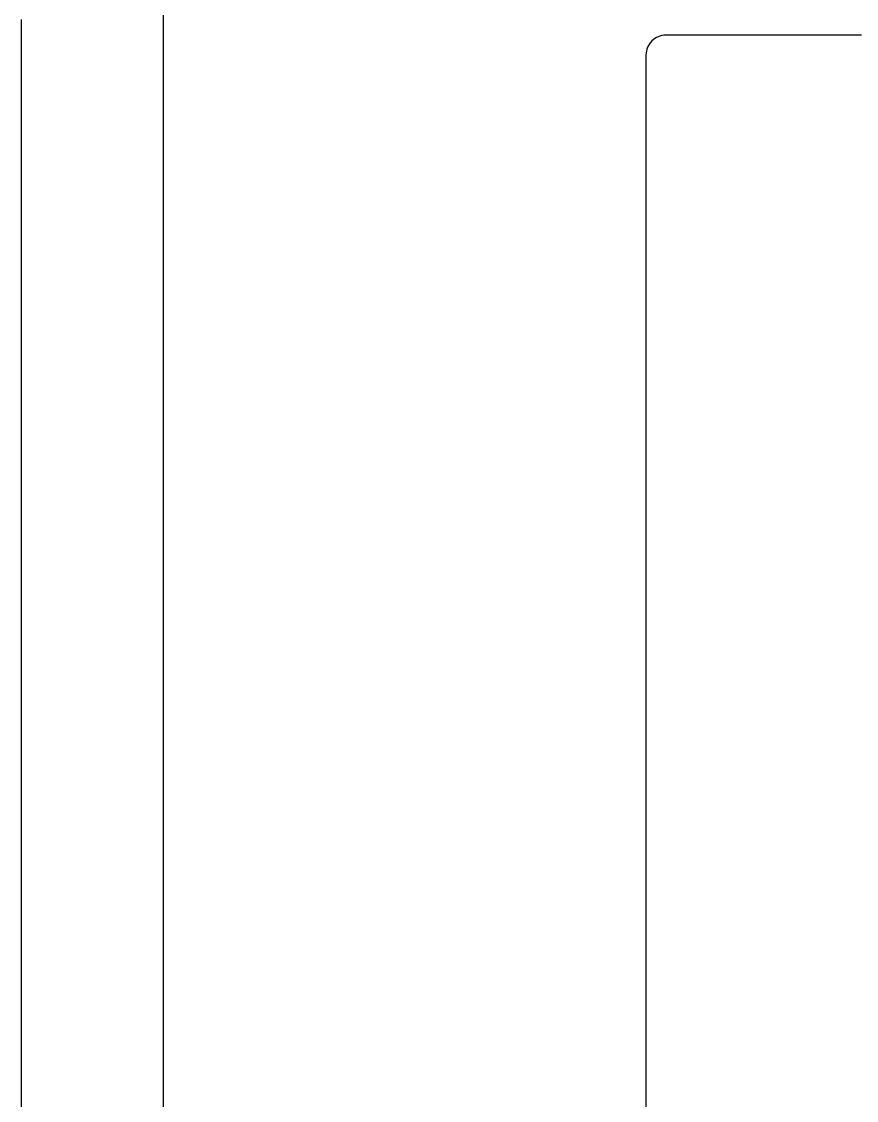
# Model space of a CAD drawing. Extents: x 1 to 47.7, y 0.2 to 35.
# Drawn here: x 16.63 to 20.84, y 11.56 to 17 of the extents above; entities that cross this region are included whole.
import ezdxf

# ---------------------------------------------------------------- set-up
doc = ezdxf.new("R2010")
doc.units = 0
doc.header["$MEASUREMENT"] = 0
for name, color, linetype in [('3_1__VERTICAL_RACK_MOUNT__', 7, 'CONTINUOUS'), ('3_2__VERTICAL_PANEL_MOUNT_', 7, 'CONTINUOUS'), ('4_2__5U__FRONT_PANEL_W_24_', 7, 'CONTINUOUS'), ('5_1___24__TARGET_LEDS___12', 7, 'CONTINUOUS')]:
    doc.layers.add(name, color=color, linetype=linetype)

msp = doc.modelspace()

# ---------------------------------------------------------------- linework, layer by layer
at = {"layer": '3_1__VERTICAL_RACK_MOUNT__'}
msp.add_lwpolyline([(17.3416, 17.0293), (17.3416, 16.9544), (17.3416, 16.8787), (17.3416, 16.8022), (17.3416, 16.7249), (17.3416, 16.6469), (17.3416, 16.568), (17.3416, 16.4885), (17.3416, 16.4082), (17.3416, 16.3272), (17.3416, 16.2455), (17.3416, 16.1631), (17.3416, 16.08), (17.3416, 15.9962), (17.3416, 15.9118), (17.3416, 15.8268), (17.3416, 15.7411), (17.3416, 15.6548), (17.3416, 15.5679), (17.3416, 15.4804), (17.3416, 15.3923), (17.3416, 15.3036), (17.3416, 15.2144), (17.3416, 15.0343), (17.3416, 14.8522), (17.3416, 14.6681), (17.3416, 14.4821), (17.3416, 14.2943), (17.3416, 14.1048), (17.3416, 13.9137), (17.3416, 13.7212), (17.3416, 13.5273), (17.3416, 13.332), (17.3416, 13.1356), (17.3416, 12.9381), (17.3416, 12.7396), (17.3416, 12.5403), (17.3416, 12.3401), (17.3416, 12.1392), (17.3416, 11.7358), (17.3416, 11.3308)], dxfattribs=at)
at = {"layer": '3_2__VERTICAL_PANEL_MOUNT_'}
msp.add_lwpolyline([(16.628, 11.3819), (16.628, 11.8379), (16.628, 12.0653), (16.628, 12.2921), (16.628, 12.5182), (16.628, 12.7436), (16.628, 12.9681), (16.628, 13.1916), (16.628, 13.4139), (16.628, 13.6351), (16.628, 13.8548), (16.628, 14.0732), (16.628, 14.29), (16.628, 14.5051), (16.628, 14.7184), (16.628, 14.8244), (16.628, 14.9298), (16.628, 15.0348), (16.628, 15.1392), (16.628, 15.2432), (16.628, 15.3465), (16.628, 15.4494), (16.628, 15.5516), (16.628, 15.6533), (16.628, 15.7543), (16.628, 15.8548), (16.628, 15.9546), (16.628, 16.0538), (16.628, 16.1523), (16.628, 16.2501), (16.628, 16.3473), (16.628, 16.4438), (16.628, 16.5395), (16.628, 16.6346), (16.628, 16.7289), (16.628, 16.8224), (16.628, 16.9152), (16.628, 17.0072)], dxfattribs=at)
at = {"layer": '4_2__5U__FRONT_PANEL_W_24_'}
msp.add_lwpolyline([(20.8623, 16.9285), (20.8127, 16.9285), (20.764, 16.9285), (20.7162, 16.9285), (20.6695, 16.9285), (20.6238, 16.9285), (20.5791, 16.9285), (20.5355, 16.9285), (20.4929, 16.9285), (20.4516, 16.9285), (20.4114, 16.9285), (20.3724, 16.9285), (20.3346, 16.9285), (20.2981, 16.9285), (20.2629, 16.9285), (20.229, 16.9285), (20.1965, 16.9285), (20.1653, 16.9285), (20.1356, 16.9285), (20.1073, 16.9285), (20.0804, 16.9285), (20.0551, 16.9285), (20.0314, 16.9285), (20.0092, 16.9285), (19.9886, 16.9285), (19.9696, 16.9285), (19.9523, 16.9285), (19.9366, 16.9285), (19.9228, 16.9285), (19.9106, 16.9285), (19.9002, 16.9285), (19.8917, 16.9285), (19.885, 16.9285), (19.8802, 16.9285), (19.8773, 16.9285), (19.8763, 16.9285), (19.8661, 16.928), (19.8561, 16.9265), (19.8466, 16.924), (19.8374, 16.9207), (19.8286, 16.9164), (19.8204, 16.9114), (19.8127, 16.9057), (19.8056, 16.8992), (19.7991, 16.8921), (19.7934, 16.8844), (19.7883, 16.8761), (19.7841, 16.8674), (19.7808, 16.8582), (19.7783, 16.8486), (19.7768, 16.8387), (19.7763, 16.8285), (19.7763, 16.8279), (19.7763, 16.826), (19.7763, 16.823), (19.7763, 16.8187), (19.7763, 16.8132), (19.7763, 16.8065), (19.7763, 16.7986), (19.7763, 16.7896), (19.7763, 16.7794), (19.7763, 16.768), (19.7763, 16.7555), (19.7763, 16.7419), (19.7763, 16.7271), (19.7763, 16.7112), (19.7763, 16.6942), (19.7763, 16.6761), (19.7763, 16.6569), (19.7763, 16.6367), (19.7763, 16.6153), (19.7763, 16.593), (19.7763, 16.5695), (19.7763, 16.5451), (19.7763, 16.5196), (19.7763, 16.4931), (19.7763, 16.4655), (19.7763, 16.437), (19.7763, 16.4075), (19.7763, 16.377), (19.7763, 16.3455), (19.7763, 16.3131), (19.7763, 16.2797), (19.7763, 16.2454), (19.7763, 16.2101), (19.7763, 16.174), (19.7763, 16.1369), (19.7763, 16.0989), (19.7763, 16.06), (19.7763, 16.0202), (19.7763, 15.9796), (19.7763, 15.9381), (19.7763, 15.8957), (19.7763, 15.8525), (19.7763, 15.8085), (19.7763, 15.7636), (19.7763, 15.718), (19.7763, 15.6715), (19.7763, 15.6242), (19.7763, 15.5761), (19.7763, 15.5273), (19.7763, 15.4777), (19.7763, 15.4273), (19.7763, 15.3762), (19.7763, 15.3243), (19.7763, 15.2718), (19.7763, 15.2185), (19.7763, 15.1645), (19.7763, 15.0544), (19.7763, 14.9415), (19.7763, 14.8261), (19.7763, 14.7081), (19.7763, 14.5876), (19.7763, 14.4646), (19.7763, 14.3394), (19.7763, 14.2119), (19.7763, 14.0822), (19.7763, 13.9505), (19.7763, 13.8167), (19.7763, 13.681), (19.7763, 13.5434), (19.7763, 13.404), (19.7763, 13.2629), (19.7763, 13.1202), (19.7763, 12.9759), (19.7763, 12.8302), (19.7763, 12.6831), (19.7763, 12.5346), (19.7763, 12.3849), (19.7763, 12.234), (19.7763, 12.0821), (19.7763, 11.9291), (19.7763, 11.7752), (19.7763, 11.6205), (19.7763, 11.4649)], dxfattribs=at)
at = {"layer": '5_1___24__TARGET_LEDS___12'}
msp.add_lwpolyline([(20.8623, 16.9285), (20.8127, 16.9285), (20.764, 16.9285), (20.7162, 16.9285), (20.6695, 16.9285), (20.6238, 16.9285), (20.5791, 16.9285), (20.5355, 16.9285), (20.4929, 16.9285), (20.4516, 16.9285), (20.4114, 16.9285), (20.3724, 16.9285), (20.3346, 16.9285), (20.2981, 16.9285), (20.2629, 16.9285), (20.229, 16.9285), (20.1965, 16.9285), (20.1653, 16.9285), (20.1356, 16.9285), (20.1073, 16.9285), (20.0804, 16.9285), (20.0551, 16.9285), (20.0314, 16.9285), (20.0092, 16.9285), (19.9886, 16.9285), (19.9696, 16.9285), (19.9523, 16.9285), (19.9366, 16.9285), (19.9228, 16.9285), (19.9106, 16.9285), (19.9002, 16.9285), (19.8917, 16.9285), (19.885, 16.9285), (19.8802, 16.9285), (19.8773, 16.9285), (19.8763, 16.9285), (19.8661, 16.928), (19.8561, 16.9265), (19.8466, 16.924), (19.8374, 16.9207), (19.8286, 16.9164), (19.8204, 16.9114), (19.8127, 16.9057), (19.8056, 16.8992), (19.7991, 16.8921), (19.7934, 16.8844), (19.7883, 16.8761), (19.7841, 16.8674), (19.7808, 16.8582), (19.7783, 16.8486), (19.7768, 16.8387), (19.7763, 16.8285), (19.7763, 16.8279), (19.7763, 16.826), (19.7763, 16.823), (19.7763, 16.8187), (19.7763, 16.8132), (19.7763, 16.8065), (19.7763, 16.7986), (19.7763, 16.7896), (19.7763, 16.7794), (19.7763, 16.768), (19.7763, 16.7555), (19.7763, 16.7419), (19.7763, 16.7271), (19.7763, 16.7112), (19.7763, 16.6942), (19.7763, 16.6761), (19.7763, 16.6569), (19.7763, 16.6367), (19.7763, 16.6153), (19.7763, 16.593), (19.7763, 16.5695), (19.7763, 16.5451), (19.7763, 16.5196), (19.7763, 16.4931), (19.7763, 16.4655), (19.7763, 16.437), (19.7763, 16.4075), (19.7763, 16.377), (19.7763, 16.3455), (19.7763, 16.3131), (19.7763, 16.2797), (19.7763, 16.2454), (19.7763, 16.2101), (19.7763, 16.174), (19.7763, 16.1369), (19.7763, 16.0989), (19.7763, 16.06), (19.7763, 16.0202), (19.7763, 15.9796), (19.7763, 15.9381), (19.7763, 15.8957), (19.7763, 15.8525), (19.7763, 15.8085), (19.7763, 15.7636), (19.7763, 15.718), (19.7763, 15.6715), (19.7763, 15.6242), (19.7763, 15.5761), (19.7763, 15.5273), (19.7763, 15.4777), (19.7763, 15.4273), (19.7763, 15.3762), (19.7763, 15.3243), (19.7763, 15.2718), (19.7763, 15.2185), (19.7763, 15.1645), (19.7763, 15.0544), (19.7763, 14.9415), (19.7763, 14.8261), (19.7763, 14.7081), (19.7763, 14.5876), (19.7763, 14.4646), (19.7763, 14.3394), (19.7763, 14.2119), (19.7763, 14.0822), (19.7763, 13.9505), (19.7763, 13.8167), (19.7763, 13.681), (19.7763, 13.5434), (19.7763, 13.404), (19.7763, 13.2629), (19.7763, 13.1202), (19.7763, 12.9759), (19.7763, 12.8302), (19.7763, 12.6831), (19.7763, 12.5346), (19.7763, 12.3849), (19.7763, 12.234), (19.7763, 12.0821), (19.7763, 11.9291), (19.7763, 11.7752), (19.7763, 11.6205), (19.7763, 11.4649)], dxfattribs=at)

doc.saveas('drawing.dxf')
